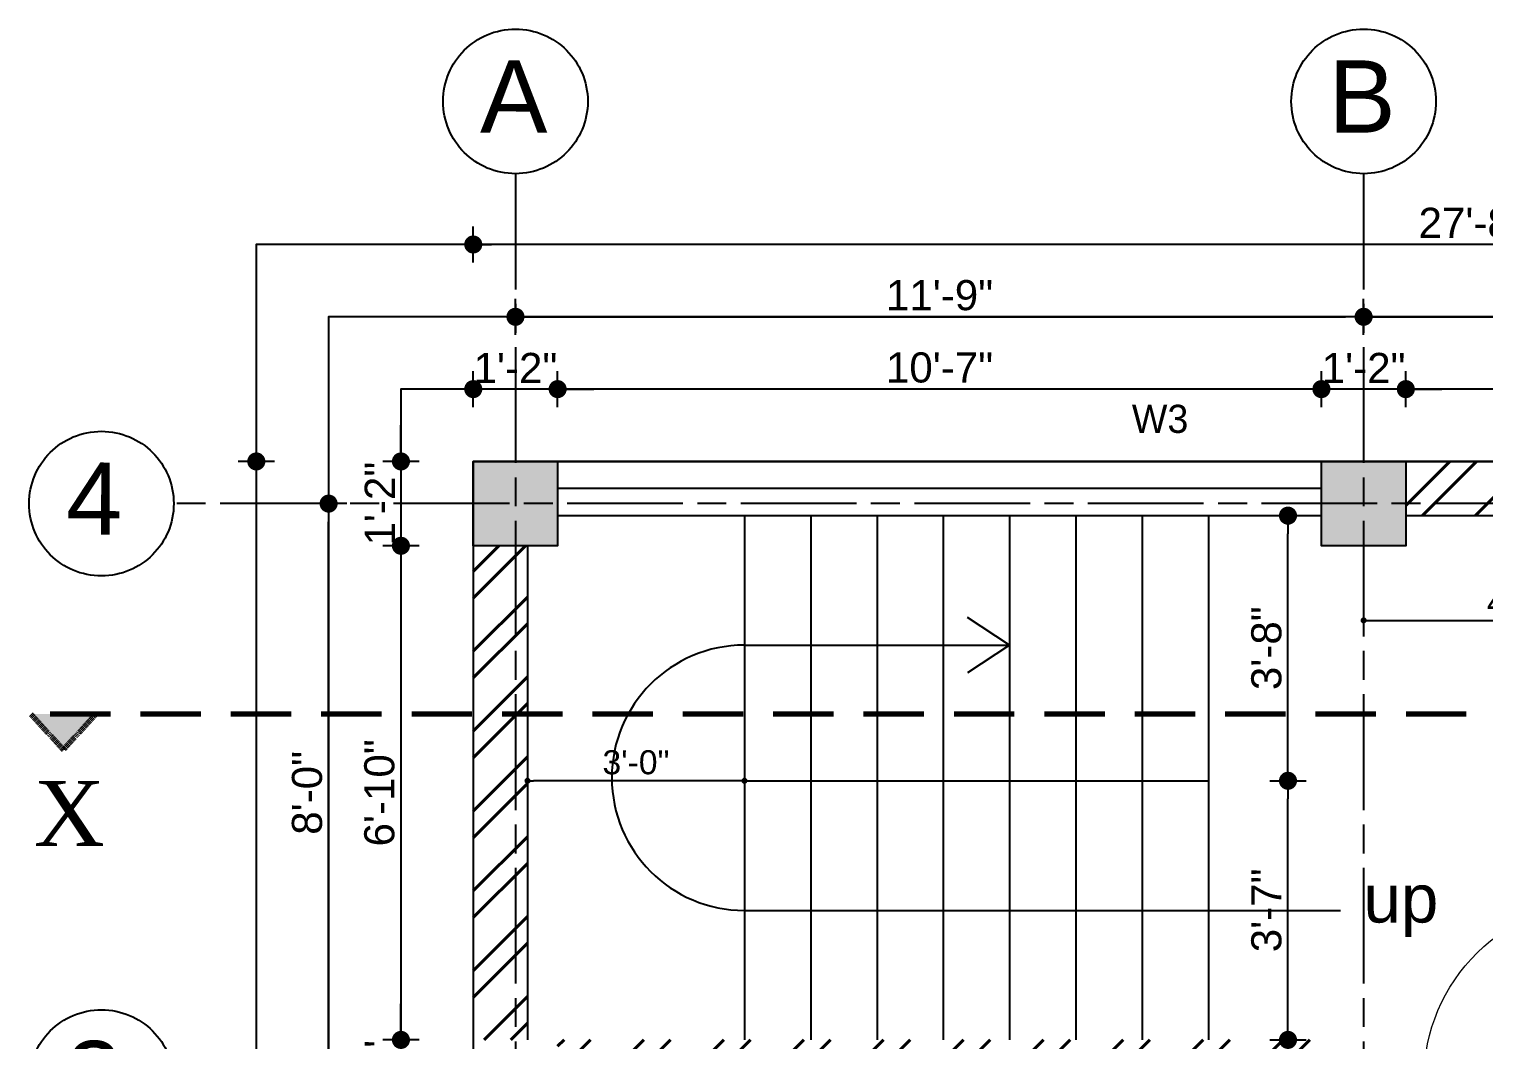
# Model space of a CAD drawing. Header units: inches. Extents: x 115570 to 265311, y 61168 to 314550.
# Drawn here: x 143746.1 to 143987.5, y 71584.3 to 71752 of the extents above; entities that cross this region are included whole.
import ezdxf

# ---------------------------------------------------------------- set-up
doc = ezdxf.new("R2010")
doc.units = ezdxf.units.IN
doc.header["$MEASUREMENT"] = 0
for name, pattern in [('ACAD_ISO08W100', [36, 24, -3, 6, -3]), ('CHAIN', [0.3543, 0.2362, -0.0295, 0.0591, -0.0295]), ('DASHED', [0.75, 0.5, -0.25])]:
    doc.linetypes.add(name, pattern=pattern)
doc.layers.get('0').update_dxf_attribs({"lineweight": 25})
for name, color, linetype, lineweight in [('0 wall', 7, 'Continuous', 40), ('hatch', 9, 'Continuous', 9), ('Section Line (ISO)', 7, 'CHAIN', 70)]:
    doc.layers.add(name, color=color, linetype=linetype, lineweight=lineweight)
doc.layers.add('0_center line', color=4, linetype='ACAD_ISO08W100', transparency=0.5)
doc.layers.add('doors and windows', color=240, linetype='Continuous')
doc.styles.add('arial.', font='arial.ttf')
doc.styles.add('bimal', font='comic.ttf')
doc.styles.get("Standard").update_dxf_attribs({"font": 'arial.ttf'})
doc.dimstyles.new('boundary wall dimension line', dxfattribs={"dimscale": 0, "dimtxt": 4, "dimasz": 1, "dimexe": 0.5, "dimexo": 3, "dimgap": 1, "dimtad": 1, "dimdec": 0, "dimrnd": 0.25, "dimzin": 3, "dimdsep": 46, "dimlunit": 4, "dimtxsty": 'arial.', "dimblk": 'DOT', "dimcen": 3, "dimdle": 6, "dimclrd": 4, "dimclre": 256, "dimclrt": 7, "dimazin": 0, "dimtfac": 1, "dimtdec": 0, "dimtix": 1, "dimtmove": 2, "dimatfit": 3, "dimfxl": 3, "dimfxlon": 1, "dimtolj": 1, "dimtzin": 0, "dimlwd": -1, "dimlwe": -1, "dimarcsym": 0})
doc.dimstyles.new('interior dimension', dxfattribs={"dimscale": 0, "dimtxt": 5, "dimasz": 3, "dimexe": 3, "dimexo": 3, "dimgap": 1, "dimtad": 1, "dimdec": 0, "dimrnd": 0.25, "dimzin": 3, "dimdsep": 46, "dimlunit": 4, "dimtxsty": 'arial.', "dimblk": 'DOT', "dimcen": 3, "dimdle": 6, "dimclrd": 4, "dimclre": 256, "dimclrt": 7, "dimazin": 0, "dimtfac": 1, "dimtdec": 0, "dimtix": 1, "dimtmove": 2, "dimatfit": 3, "dimfxl": 3, "dimfxlon": 1, "dimtolj": 1, "dimtzin": 0, "dimlwd": -1, "dimlwe": -1, "dimarcsym": 0})
pattern_1 = [(45, (36566.245, 36904.559), (-6.6291261, 6.6291261), []), (45, (36570.664, 36904.559), (-6.6291261, 6.6291261), [])]

# ---------------------------------------------------------------- blocks, each defined once
blk = doc.blocks.new('_Dot')
at = {"color": 0, "linetype": 'ByBlock', "lineweight": -2}
blk.add_line((-0.5, 0), (-1, 0), dxfattribs=at)
at = {"color": 0, "linetype": 'ByBlock', "const_width": 0.5}
blk.add_lwpolyline([(-0.25, 0, 1), (0.25, 0, 1)], format="xyb", close=True, dxfattribs=at)
blk = doc.blocks.new('*D170')
at = {"transparency": 16777216}
for p, q in [((143952.01, 71627.26), (143958.01, 71627.26)), ((143952.01, 71584.26), (143958.01, 71584.26))]:
    blk.add_line(p, q, dxfattribs=at)
at = {"color": 4, "transparency": 16777216}
blk.add_line((143955.01, 71587.26), (143955.01, 71624.26), dxfattribs=at)
at = {"layer": 'Defpoints', "color": 0, "transparency": 16777216}
for p in [(143941.82, 71627.26), (143955.01, 71627.26), (143941.82, 71584.26)]:
    blk.add_point(p, dxfattribs=at)
at = {"color": 4, "transparency": 16777216, "xscale": 3, "yscale": 3, "zscale": 3}
for p, rotation in [((143955.01, 71627.26), 90), ((143955.01, 71584.26), 270)]:
    blk.add_blockref('_Dot', p, dxfattribs=dict(at, rotation=rotation))
at = {"color": 7, "transparency": 16777216, "insert": (143951.45, 71605.76), "char_height": 5, "attachment_point": 5, "rotation": 90, "style": 'arial.'}
blk.add_mtext('\\A1;3\'-7"', dxfattribs=at)
blk = doc.blocks.new('*D171')
at = {"transparency": 16777216}
for p, q in [((143952.01, 71671.26), (143958.01, 71671.26)), ((143952.01, 71627.26), (143958.01, 71627.26))]:
    blk.add_line(p, q, dxfattribs=at)
at = {"color": 4, "transparency": 16777216}
blk.add_line((143955.01, 71630.26), (143955.01, 71668.26), dxfattribs=at)
at = {"layer": 'Defpoints', "color": 0, "transparency": 16777216}
for p in [(143941.82, 71671.26), (143955.01, 71671.26), (143941.82, 71627.26)]:
    blk.add_point(p, dxfattribs=at)
at = {"color": 4, "transparency": 16777216, "xscale": 3, "yscale": 3, "zscale": 3}
for p, rotation in [((143955.01, 71671.26), 90), ((143955.01, 71627.26), 270)]:
    blk.add_blockref('_Dot', p, dxfattribs=dict(at, rotation=rotation))
at = {"color": 7, "transparency": 16777216, "insert": (143951.45, 71649.26), "char_height": 5, "attachment_point": 5, "rotation": 90, "style": 'arial.'}
blk.add_mtext('\\A1;3\'-8"', dxfattribs=at)
blk = doc.blocks.new('d2')
at = {"layer": '0 wall'}
for p, q in [((0, 4), (0, 0)), ((30, 0), (30, 4))]:
    blk.add_line(p, q, dxfattribs=at)
at = {"layer": 'hatch', "color": 8}
for p, q in [((2.5, 4), (2.5, 27.25)), ((3, 2.75), (3, 27.25)), ((2.5, 4), (0, 4)), ((0.5, 3.5), (0, 3.5)), ((0.5, 4), (0.5, 3.5)), ((2.5, 4), (2.5, 2.75)), ((3, 2.75), (2.5, 2.75)), ((3, 2.75), (3, 1.25)), ((27, 2.75), (27.5, 2.75)), ((27, 2.75), (27, 1.25)), ((27.5, 4), (27.5, 2.75)), ((27.5, 4), (30, 4)), ((29.5, 4), (29.5, 3.5)), ((29.5, 3.5), (30, 3.5)), ((0.5, 0.5), (0, 0.5)), ((0.5, 0.5), (0.5, 0)), ((2.5, 0), (0.5, 0)), ((2.5, 0), (3, 1.25)), ((27.5, 0), (27, 1.25)), ((27.5, 0), (29.5, 0)), ((29.5, 0.5), (30, 0.5)), ((29.5, 0.5), (29.5, 0))]:
    blk.add_line(p, q, dxfattribs=at)
blk.add_arc((2.91, 2.66), 24.59, 0.2201, 90.9446, dxfattribs=at)
blk = doc.blocks.new('*D203')
at = {"transparency": 16777216}
for p, q in [((143974.56, 71689.26), (143974.56, 71695.26)), ((144031.94, 71689.26), (144031.94, 71695.26))]:
    blk.add_line(p, q, dxfattribs=at)
at = {"color": 4, "transparency": 16777216}
blk.add_line((144028.94, 71692.26), (143977.56, 71692.26), dxfattribs=at)
at = {"layer": 'Defpoints', "color": 0, "transparency": 16777216}
for p in [(143974.56, 71692.26), (143974.56, 71680.26), (144031.94, 71680.26)]:
    blk.add_point(p, dxfattribs=at)
at = {"color": 4, "transparency": 16777216, "xscale": 3, "yscale": 3, "zscale": 3, "rotation": 180}
blk.add_blockref('_Dot', (143974.56, 71692.26), dxfattribs=at)
at = {"color": 4, "transparency": 16777216, "xscale": 3, "yscale": 3, "zscale": 3}
blk.add_blockref('_Dot', (144031.94, 71692.26), dxfattribs=at)
at = {"color": 7, "transparency": 16777216, "insert": (144003.25, 71695.82), "char_height": 5, "attachment_point": 5, "style": 'arial.'}
blk.add_mtext('\\A1;4\'-9"', dxfattribs=at)
blk = doc.blocks.new('*D204')
at = {"transparency": 16777216}
for p, q in [((143960.56, 71689.26), (143960.56, 71695.26)), ((143974.56, 71689.26), (143974.56, 71695.26))]:
    blk.add_line(p, q, dxfattribs=at)
at = {"color": 4, "transparency": 16777216}
for p, q in [((143957.56, 71692.26), (143954.56, 71692.26)), ((143974.56, 71692.26), (143960.56, 71692.26)), ((143977.56, 71692.26), (143980.56, 71692.26))]:
    blk.add_line(p, q, dxfattribs=at)
at = {"layer": 'Defpoints', "color": 0, "transparency": 16777216}
for p in [(143960.56, 71692.26), (143960.56, 71680.26), (143974.56, 71680.26)]:
    blk.add_point(p, dxfattribs=at)
at = {"color": 4, "transparency": 16777216, "xscale": 3, "yscale": 3, "zscale": 3}
blk.add_blockref('_Dot', (143960.56, 71692.26), dxfattribs=at)
at = {"color": 4, "transparency": 16777216, "xscale": 3, "yscale": 3, "zscale": 3, "rotation": 180}
blk.add_blockref('_Dot', (143974.56, 71692.26), dxfattribs=at)
at = {"color": 7, "transparency": 16777216, "insert": (143967.56, 71695.77), "char_height": 5, "attachment_point": 5, "style": 'arial.'}
blk.add_mtext('\\A1;1\'-2"', dxfattribs=at)
blk = doc.blocks.new('*D205')
at = {"transparency": 16777216}
for p, q in [((143833.82, 71689.26), (143833.82, 71695.26)), ((143960.56, 71689.26), (143960.56, 71695.26))]:
    blk.add_line(p, q, dxfattribs=at)
at = {"color": 4, "transparency": 16777216}
blk.add_line((143957.56, 71692.26), (143836.82, 71692.26), dxfattribs=at)
at = {"layer": 'Defpoints', "color": 0, "transparency": 16777216}
for p in [(143833.82, 71692.26), (143833.82, 71680.26), (143960.56, 71680.26)]:
    blk.add_point(p, dxfattribs=at)
at = {"color": 4, "transparency": 16777216, "xscale": 3, "yscale": 3, "zscale": 3, "rotation": 180}
blk.add_blockref('_Dot', (143833.82, 71692.26), dxfattribs=at)
at = {"color": 4, "transparency": 16777216, "xscale": 3, "yscale": 3, "zscale": 3}
blk.add_blockref('_Dot', (143960.56, 71692.26), dxfattribs=at)
at = {"color": 7, "transparency": 16777216, "insert": (143897.19, 71695.82), "char_height": 5, "attachment_point": 5, "style": 'arial.'}
blk.add_mtext('\\A1;10\'-7"', dxfattribs=at)
blk = doc.blocks.new('*D206')
at = {"transparency": 16777216}
for p, q in [((143819.82, 71689.26), (143819.82, 71695.26)), ((143833.82, 71689.26), (143833.82, 71695.26))]:
    blk.add_line(p, q, dxfattribs=at)
at = {"color": 4, "transparency": 16777216}
for p, q in [((143816.82, 71692.26), (143813.82, 71692.26)), ((143833.82, 71692.26), (143819.82, 71692.26)), ((143836.82, 71692.26), (143839.82, 71692.26))]:
    blk.add_line(p, q, dxfattribs=at)
at = {"layer": 'Defpoints', "color": 0, "transparency": 16777216}
for p in [(143819.82, 71692.26), (143819.82, 71680.26), (143833.82, 71680.26)]:
    blk.add_point(p, dxfattribs=at)
at = {"color": 4, "transparency": 16777216, "xscale": 3, "yscale": 3, "zscale": 3}
blk.add_blockref('_Dot', (143819.82, 71692.26), dxfattribs=at)
at = {"color": 4, "transparency": 16777216, "xscale": 3, "yscale": 3, "zscale": 3, "rotation": 180}
blk.add_blockref('_Dot', (143833.82, 71692.26), dxfattribs=at)
at = {"color": 7, "transparency": 16777216, "insert": (143826.82, 71695.77), "char_height": 5, "attachment_point": 5, "style": 'arial.'}
blk.add_mtext('\\A1;1\'-2"', dxfattribs=at)
blk = doc.blocks.new('*D207')
at = {"transparency": 16777216}
for p, q in [((143826.82, 71701.26), (143826.82, 71707.26)), ((143967.56, 71701.26), (143967.56, 71707.26))]:
    blk.add_line(p, q, dxfattribs=at)
at = {"color": 4, "transparency": 16777216}
blk.add_line((143829.82, 71704.26), (143964.56, 71704.26), dxfattribs=at)
at = {"layer": 'Defpoints', "color": 0, "transparency": 16777216}
for p in [(143967.56, 71704.26), (143826.82, 71680.26), (143967.56, 71680.26)]:
    blk.add_point(p, dxfattribs=at)
at = {"color": 4, "transparency": 16777216, "xscale": 3, "yscale": 3, "zscale": 3, "rotation": 180}
blk.add_blockref('_Dot', (143826.82, 71704.26), dxfattribs=at)
at = {"color": 4, "transparency": 16777216, "xscale": 3, "yscale": 3, "zscale": 3}
blk.add_blockref('_Dot', (143967.56, 71704.26), dxfattribs=at)
at = {"color": 7, "transparency": 16777216, "insert": (143897.19, 71707.82), "char_height": 5, "attachment_point": 5, "style": 'arial.'}
blk.add_mtext('\\A1;11\'-9"', dxfattribs=at)
blk = doc.blocks.new('*D208')
at = {"transparency": 16777216}
for p, q in [((143967.56, 71701.26), (143967.56, 71707.26)), ((144108.31, 71701.26), (144108.31, 71707.26))]:
    blk.add_line(p, q, dxfattribs=at)
at = {"color": 4, "transparency": 16777216}
blk.add_line((143970.56, 71704.26), (144105.31, 71704.26), dxfattribs=at)
at = {"layer": 'Defpoints', "color": 0, "transparency": 16777216}
for p in [(144108.31, 71704.26), (143967.56, 71680.26), (144108.31, 71680.26)]:
    blk.add_point(p, dxfattribs=at)
at = {"color": 4, "transparency": 16777216, "xscale": 3, "yscale": 3, "zscale": 3, "rotation": 180}
blk.add_blockref('_Dot', (143967.56, 71704.26), dxfattribs=at)
at = {"color": 4, "transparency": 16777216, "xscale": 3, "yscale": 3, "zscale": 3}
blk.add_blockref('_Dot', (144108.31, 71704.26), dxfattribs=at)
at = {"color": 7, "transparency": 16777216, "insert": (144037.94, 71707.82), "char_height": 5, "attachment_point": 5, "style": 'arial.'}
blk.add_mtext('\\A1;11\'-9"', dxfattribs=at)
blk = doc.blocks.new('*D209')
at = {"transparency": 16777216}
for p, q in [((143819.82, 71713.26), (143819.82, 71719.26)), ((144151.31, 71713.26), (144151.31, 71719.26))]:
    blk.add_line(p, q, dxfattribs=at)
at = {"color": 4, "transparency": 16777216}
blk.add_line((144148.31, 71716.26), (143822.82, 71716.26), dxfattribs=at)
at = {"layer": 'Defpoints', "color": 0, "transparency": 16777216}
for p in [(143819.82, 71716.26), (143819.82, 71680.26), (144151.31, 71680.26)]:
    blk.add_point(p, dxfattribs=at)
at = {"color": 4, "transparency": 16777216, "xscale": 3, "yscale": 3, "zscale": 3, "rotation": 180}
blk.add_blockref('_Dot', (143819.82, 71716.26), dxfattribs=at)
at = {"color": 4, "transparency": 16777216, "xscale": 3, "yscale": 3, "zscale": 3}
blk.add_blockref('_Dot', (144151.31, 71716.26), dxfattribs=at)
at = {"color": 7, "transparency": 16777216, "insert": (143985.57, 71719.82), "char_height": 5, "attachment_point": 5, "style": 'arial.'}
blk.add_mtext('\\A1;27\'-8"', dxfattribs=at)
blk = doc.blocks.new('*D210')
at = {"color": 4, "transparency": 16777216}
for p, q in [((143807.82, 71683.26), (143807.82, 71686.26)), ((143807.82, 71680.26), (143807.82, 71666.26)), ((143807.82, 71663.26), (143807.82, 71660.26))]:
    blk.add_line(p, q, dxfattribs=at)
at = {"transparency": 16777216}
for p, q in [((143810.82, 71680.26), (143804.82, 71680.26)), ((143810.82, 71666.26), (143804.82, 71666.26))]:
    blk.add_line(p, q, dxfattribs=at)
at = {"layer": 'Defpoints', "color": 0, "transparency": 16777216}
for p in [(143819.82, 71680.26), (143807.82, 71666.26), (143819.82, 71666.26)]:
    blk.add_point(p, dxfattribs=at)
at = {"color": 4, "transparency": 16777216, "xscale": 3, "yscale": 3, "zscale": 3}
for p, rotation in [((143807.82, 71680.26), 270), ((143807.82, 71666.26), 90)]:
    blk.add_blockref('_Dot', p, dxfattribs=dict(at, rotation=rotation))
at = {"color": 7, "transparency": 16777216, "insert": (143804.31, 71673.26), "char_height": 5, "attachment_point": 5, "rotation": 90, "style": 'arial.'}
blk.add_mtext('\\A1;1\'-2"', dxfattribs=at)
blk = doc.blocks.new('*D211')
at = {"transparency": 16777216}
for p, q in [((143810.82, 71666.26), (143804.82, 71666.26)), ((143810.82, 71584.26), (143804.82, 71584.26))]:
    blk.add_line(p, q, dxfattribs=at)
at = {"color": 4, "transparency": 16777216}
blk.add_line((143807.82, 71663.26), (143807.82, 71587.26), dxfattribs=at)
at = {"layer": 'Defpoints', "color": 0, "transparency": 16777216}
for p in [(143819.82, 71666.26), (143807.82, 71584.26), (143819.82, 71584.26)]:
    blk.add_point(p, dxfattribs=at)
at = {"color": 4, "transparency": 16777216, "xscale": 3, "yscale": 3, "zscale": 3}
for p, rotation in [((143807.82, 71666.26), 90), ((143807.82, 71584.26), 270)]:
    blk.add_blockref('_Dot', p, dxfattribs=dict(at, rotation=rotation))
at = {"color": 7, "transparency": 16777216, "insert": (143804.26, 71625.26), "char_height": 5, "attachment_point": 5, "rotation": 90, "style": 'arial.'}
blk.add_mtext('\\A1;6\'-10"', dxfattribs=at)
blk = doc.blocks.new('*D212')
at = {"color": 4, "transparency": 16777216}
for p, q in [((143807.82, 71587.26), (143807.82, 71590.26)), ((143807.82, 71584.26), (143807.82, 71570.26)), ((143807.82, 71567.26), (143807.82, 71564.26))]:
    blk.add_line(p, q, dxfattribs=at)
at = {"transparency": 16777216}
for p, q in [((143810.82, 71584.26), (143804.82, 71584.26)), ((143810.82, 71570.26), (143804.82, 71570.26))]:
    blk.add_line(p, q, dxfattribs=at)
at = {"layer": 'Defpoints', "color": 0, "transparency": 16777216}
for p in [(143819.82, 71584.26), (143807.82, 71570.26), (143819.82, 71570.26)]:
    blk.add_point(p, dxfattribs=at)
at = {"color": 4, "transparency": 16777216, "xscale": 3, "yscale": 3, "zscale": 3}
for p, rotation in [((143807.82, 71584.26), 270), ((143807.82, 71570.26), 90)]:
    blk.add_blockref('_Dot', p, dxfattribs=dict(at, rotation=rotation))
at = {"color": 7, "transparency": 16777216, "insert": (143804.31, 71577.26), "char_height": 5, "attachment_point": 5, "rotation": 90, "style": 'arial.'}
blk.add_mtext('\\A1;1\'-2"', dxfattribs=at)
blk = doc.blocks.new('*D219')
at = {"transparency": 16777216}
for p, q in [((143798.82, 71673.26), (143792.82, 71673.26)), ((143798.82, 71577.26), (143792.82, 71577.26))]:
    blk.add_line(p, q, dxfattribs=at)
at = {"color": 4, "transparency": 16777216}
blk.add_line((143795.82, 71580.26), (143795.82, 71670.26), dxfattribs=at)
at = {"layer": 'Defpoints', "color": 0, "transparency": 16777216}
for p in [(143795.82, 71673.26), (143819.82, 71673.26), (143819.82, 71577.26)]:
    blk.add_point(p, dxfattribs=at)
at = {"color": 4, "transparency": 16777216, "xscale": 3, "yscale": 3, "zscale": 3}
for p, rotation in [((143795.82, 71673.26), 90), ((143795.82, 71577.26), 270)]:
    blk.add_blockref('_Dot', p, dxfattribs=dict(at, rotation=rotation))
at = {"color": 7, "transparency": 16777216, "insert": (143792.26, 71625.26), "char_height": 5, "attachment_point": 5, "rotation": 90, "style": 'arial.'}
blk.add_mtext('\\A1;8\'-0"', dxfattribs=at)
blk = doc.blocks.new('*D220')
at = {"transparency": 16777216}
for p, q in [((143786.82, 71680.26), (143780.82, 71680.26)), ((143786.82, 71350.93), (143780.82, 71350.93))]:
    blk.add_line(p, q, dxfattribs=at)
at = {"color": 4, "transparency": 16777216}
blk.add_line((143783.82, 71677.26), (143783.82, 71353.93), dxfattribs=at)
at = {"layer": 'Defpoints', "color": 0, "transparency": 16777216}
for p in [(143819.82, 71680.26), (143783.82, 71350.93), (143819.82, 71350.93)]:
    blk.add_point(p, dxfattribs=at)
at = {"color": 4, "transparency": 16777216, "xscale": 3, "yscale": 3, "zscale": 3}
for p, rotation in [((143783.82, 71680.26), 90), ((143783.82, 71350.93), 270)]:
    blk.add_blockref('_Dot', p, dxfattribs=dict(at, rotation=rotation))
at = {"color": 7, "transparency": 16777216, "insert": (143780.26, 71515.59), "char_height": 5, "attachment_point": 5, "rotation": 90, "style": 'arial.'}
blk.add_mtext('\\A1;27\'-5"', dxfattribs=at)
blk = doc.blocks.new('*D309')
at = {"transparency": 16777216}
for p, q in [((143828.82, 71627.26), (143828.82, 71627.76)), ((143864.82, 71627.26), (143864.82, 71627.76))]:
    blk.add_line(p, q, dxfattribs=at)
at = {"color": 4, "transparency": 16777216}
blk.add_line((143863.82, 71627.26), (143829.82, 71627.26), dxfattribs=at)
at = {"layer": 'Defpoints', "color": 0, "transparency": 16777216}
for p in [(143828.82, 71627.26), (143828.82, 71627.26), (143864.82, 71627.26)]:
    blk.add_point(p, dxfattribs=at)
at = {"color": 4, "transparency": 16777216, "rotation": 180}
blk.add_blockref('_Dot', (143828.82, 71627.26), dxfattribs=at)
at = {"color": 4, "transparency": 16777216}
blk.add_blockref('_Dot', (143864.82, 71627.26), dxfattribs=at)
at = {"color": 7, "transparency": 16777216, "insert": (143846.82, 71630.31), "char_height": 4, "attachment_point": 5, "style": 'arial.'}
blk.add_mtext('\\A1;3\'-0"', dxfattribs=at)
blk = doc.blocks.new('*D455')
at = {"transparency": 16777216}
for p, q in [((143967.56, 71656.88), (143967.56, 71653.38)), ((144019.57, 71656.88), (144019.57, 71653.38))]:
    blk.add_line(p, q, dxfattribs=at)
at = {"color": 4, "transparency": 16777216}
blk.add_line((143968.56, 71653.88), (144018.57, 71653.88), dxfattribs=at)
at = {"layer": 'Defpoints', "color": 0, "transparency": 16777216}
for p in [(143967.56, 71666.26), (144019.57, 71666.26), (144019.57, 71653.88)]:
    blk.add_point(p, dxfattribs=at)
at = {"color": 4, "transparency": 16777216, "rotation": 180}
blk.add_blockref('_Dot', (143967.56, 71653.88), dxfattribs=at)
at = {"color": 4, "transparency": 16777216}
blk.add_blockref('_Dot', (144019.57, 71653.88), dxfattribs=at)
at = {"color": 7, "transparency": 16777216, "insert": (143993.57, 71656.88), "char_height": 4, "attachment_point": 5, "style": 'arial.'}
blk.add_mtext('\\A1;4\'-4"', dxfattribs=at)

msp = doc.modelspace()

# ---------------------------------------------------------------- hatches: boundary and pattern name
h = msp.add_hatch(color=256)
h.dxf.hatch_style = 1
h.paths.add_polyline_path([(143833.82, 71680.26), (143819.82, 71680.26), (143819.82, 71666.26), (143833.82, 71666.26)])
h = msp.add_hatch(color=256)
h.dxf.hatch_style = 1
h.paths.add_polyline_path([(143974.56, 71680.26), (143960.56, 71680.26), (143960.56, 71666.26), (143974.56, 71666.26)])
at = {"ltscale": 10, "transparency": 33554564}
h = msp.add_hatch(color=0, dxfattribs=at)
h.dxf.hatch_style = 1
h.paths.add_polyline_path([(143751.8, 71632.42), (143757.21, 71638.34), (143746.39, 71638.34)])
at = {"layer": '0 wall', "transparency": 33554585}
h = msp.add_hatch(dxfattribs=at)
h.set_pattern_fill('ANSI32', color=256, scale=25)
h.set_pattern_definition(pattern_1)
h.paths.add_polyline_path([(143828.82, 71474.26), (143819.82, 71474.26), (143819.82, 71364.93), (143828.82, 71364.93)])
h.paths.add_polyline_path([(143828.82, 71570.26), (143819.82, 71570.26), (143819.82, 71488.26), (143828.82, 71488.26)])
h.paths.add_polyline_path([(144027.84, 71444.13), (144059.24, 71444.13), (144059.24, 71454.44), (144027.84, 71454.44)], flags=9)
h.paths.add_polyline_path([(143892.49, 71491.7), (143972.26, 71491.7), (143972.26, 71510.42), (143892.49, 71510.42)], flags=9)
h.paths.add_polyline_path([(143907.51, 71464.86), (143918.99, 71464.86), (143918.99, 71476.21), (143907.51, 71476.21)], flags=9)
h.paths.add_polyline_path([(143973.65, 71527.5), (143984.13, 71527.5), (143984.13, 71538.85), (143973.65, 71538.85)], flags=9)
h.paths.add_polyline_path([(143839.97, 71465.55), (143849.42, 71465.55), (143849.42, 71476.89), (143839.97, 71476.89)], flags=9)
h.paths.add_polyline_path([(143961.67, 71550.16), (143972.61, 71550.16), (143972.61, 71561.51), (143961.67, 71561.51)], flags=9)
h.paths.add_polyline_path([(143961.46, 71451.09), (143972.4, 71451.09), (143972.4, 71462.43), (143961.46, 71462.43)], flags=9)
h.paths.add_polyline_path([(143874.69, 71478.7), (143885.64, 71478.7), (143885.64, 71490.05), (143874.69, 71490.05)], flags=9)
h.paths.add_polyline_path([(144005.76, 71671.64), (144018.46, 71671.64), (144018.46, 71682.99), (144005.76, 71682.99)], flags=9)
h.paths.add_polyline_path([(143964.81, 71599.37), (143981.24, 71599.37), (143981.24, 71615.86), (143964.81, 71615.86)], flags=9)
at = {"layer": '0 wall', "transparency": 33554625}
h = msp.add_hatch(dxfattribs=at)
h.set_pattern_fill('ANSI32', color=256, scale=25)
h.set_pattern_definition([(45, (35861.534, 36904.559), (-6.6291261, 6.6291261), []), (45, (35865.954, 36904.559), (-6.6291261, 6.6291261), [])])
h.paths.add_polyline_path([(144015.57, 71680.26), (143974.56, 71680.26), (143974.56, 71671.26), (144015.57, 71671.26)])
at = {"layer": '0 wall', "transparency": 33554585}
h = msp.add_hatch(dxfattribs=at)
h.set_pattern_fill('ANSI32', color=256, scale=25)
h.set_pattern_definition(pattern_1)
h.paths.add_polyline_path([(143828.82, 71666.26), (143819.82, 71666.26), (143819.82, 71584.26), (143828.82, 71584.26)])
h.paths.add_polyline_path([(143960.57, 71584.26), (143833.82, 71584.26), (143833.82, 71575.26), (143960.57, 71575.26)])

# ---------------------------------------------------------------- linework, layer by layer
for p, q in [((143833.82, 71680.26), (143960.56, 71680.26)), ((143974.56, 71680.26), (144101.31, 71680.26)), ((143833.82, 71671.26), (143960.56, 71671.26)), ((143864.82, 71671.26), (143864.82, 71584.26)), ((143875.82, 71671.26), (143875.82, 71584.26)), ((143886.82, 71671.26), (143886.82, 71584.26)), ((143897.82, 71671.26), (143897.82, 71584.26)), ((143908.82, 71671.26), (143908.82, 71584.26)), ((143919.82, 71671.26), (143919.82, 71584.26)), ((143930.82, 71671.26), (143930.82, 71584.26)), ((143941.82, 71671.26), (143941.82, 71584.26)), ((143974.56, 71671.26), (144015.57, 71671.26)), ((143819.82, 71666.26), (143819.82, 71584.26)), ((143828.82, 71666.26), (143828.82, 71584.26)), ((143908.82, 71649.77), (143901.81, 71654.36)), ((143864.82, 71649.77), (143908.82, 71649.77)), ((143908.82, 71649.77), (143901.81, 71645.19)), ((143864.82, 71627.26), (143941.82, 71627.26)), ((143864.82, 71605.75), (143963.7, 71605.75))]:
    msp.add_line(p, q)
at = {"transparency": 33554508}
for points in [[(143783.82, 71314.93), (144187.31, 71314.93), (144187.31, 71716.26), (143783.82, 71716.26)], [(143795.82, 71326.93), (144175.31, 71326.93), (144175.31, 71704.26), (143795.82, 71704.26)], [(143807.82, 71338.93), (144163.31, 71338.93), (144163.31, 71692.26), (143807.82, 71692.26)]]:
    msp.add_lwpolyline(points, close=True, dxfattribs=at)
for points in [[(143819.82, 71680.26), (143833.82, 71680.26), (143833.82, 71666.26), (143819.82, 71666.26)], [(144151.31, 71680.26), (143819.82, 71680.26), (143819.82, 71350.93), (144151.31, 71350.93)], [(143960.56, 71680.26), (143974.56, 71680.26), (143974.56, 71666.26), (143960.56, 71666.26)]]:
    msp.add_lwpolyline(points, close=True)
msp.add_arc((143864.82, 71627.76), 22.01, 90, 270)
at = {"layer": '0_center line', "ltscale": 0.8, "transparency": 33554559}
for p, q in [((143826.82, 71728.01), (143826.82, 71303.11)), ((143967.56, 71728.01), (143967.56, 71303.11)), ((144200.21, 71673.26), (143770.12, 71673.26))]:
    msp.add_line(p, q, dxfattribs=at)
at = {"layer": '0_center line', "ltscale": 100, "transparency": 33554687}
for centre in [(143826.82, 71740.01), (143967.56, 71740.01), (143758.12, 71673.26), (143758.12, 71577.26)]:
    msp.add_circle(centre, 12, dxfattribs=at)
at = {"layer": 'doors and windows', "transparency": 33554687}
msp.add_line((143960.56, 71675.76), (143833.82, 71675.76), dxfattribs=at)
at = {"layer": 'Section Line (ISO)', "linetype": 'DASHED', "ltscale": 20, "transparency": 33554687}
msp.add_line((144224.6, 71638.34), (143746.39, 71638.34), dxfattribs=at)
at = {"layer": 'Section Line (ISO)', "linetype": 'DASHED', "ltscale": 0.3, "transparency": 33554687}
for p in [(143746.39, 71638.34), (143757.21, 71638.34)]:
    msp.add_line(p, (143751.8, 71632.42), dxfattribs=at)

# ---------------------------------------------------------------- block references
at = {"layer": 'doors and windows', "ltscale": 3, "transparency": 33554687, "xscale": -1.200001117987461, "yscale": 1.200001117987461, "zscale": 1.200001117987461}
msp.add_blockref('d2', (144010.57, 71574.46), dxfattribs=at)

# ---------------------------------------------------------------- texts
at = {"ltscale": 100, "transparency": 33554687, "insert": (143758.7, 71616.45), "char_height": 10.8, "attachment_point": 9}
msp.add_mtext_dynamic_manual_height_columns('{\\fTimes New Roman|b0|i0|c0|p18;X}', width=98.4822, gutter_width=36, heights=[0], dxfattribs=at)
at = {"insert": (143967.53, 71611.74), "char_height": 8, "attachment_point": 1}
msp.add_mtext_dynamic_manual_height_columns('up', width=0.2884, gutter_width=62.31, heights=[0], dxfattribs=at)
at = {"layer": '0_center line', "ltscale": 100, "transparency": 33554687}
for s, p in [('A', (143820.95, 71734.83)), ('B', (143961.69, 71734.83)), ('4', (143752.25, 71668.09)), ('3', (143752.25, 71572.09))]:
    msp.add_text(s, height=12, rotation=359.9287, dxfattribs=at).set_placement(p)
at = {"layer": 'doors and windows', "ltscale": 201, "transparency": 33554687, "insert": (143938.47, 71689.66), "char_height": 4.667, "width": 27.9727, "attachment_point": 3, "style": 'bimal'}
msp.add_mtext('W3', dxfattribs=at)

# ---------------------------------------------------------------- dimensions: what is measured, and where the dimension line sits
for base, p1, p2, dimstyle, picture, middle in [((143819.82, 71716.26), (144151.31, 71680.26), (143819.82, 71680.26), 'interior dimension', '*D209', (143985.57, 71719.82)), ((143967.56, 71704.26), (143826.82, 71680.26), (143967.56, 71680.26), 'interior dimension', '*D207', (143897.19, 71707.82)), ((144108.31, 71704.26), (143967.56, 71680.26), (144108.31, 71680.26), 'interior dimension', '*D208', (144037.94, 71707.82)), ((143819.82, 71692.26), (143833.82, 71680.26), (143819.82, 71680.26), 'interior dimension', '*D206', (143826.82, 71695.77)), ((143833.82, 71692.26), (143960.56, 71680.26), (143833.82, 71680.26), 'interior dimension', '*D205', (143897.19, 71695.82)), ((143960.56, 71692.26), (143974.56, 71680.26), (143960.56, 71680.26), 'interior dimension', '*D204', (143967.56, 71695.77)), ((143974.56, 71692.26), (144031.94, 71680.26), (143974.56, 71680.26), 'interior dimension', '*D203', (144003.25, 71695.82)), ((144019.57, 71653.88), (143967.56, 71666.26), (144019.57, 71666.26), 'boundary wall dimension line', '*D455', (143993.57, 71656.88)), ((143828.82, 71627.26), (143864.82, 71627.26), (143828.82, 71627.26), 'boundary wall dimension line', '*D309', (143846.82, 71630.31))]:
    dim = msp.add_linear_dim(base=base, p1=p1, p2=p2, dimstyle=dimstyle, override={"dimscale": 1})
    dim.commit()
    dim.dimension.update_dxf_attribs({"geometry": picture, "text_midpoint": middle})
for base, p1, p2, picture, middle in [((143807.82, 71666.26), (143819.82, 71680.26), (143819.82, 71666.26), '*D210', (143804.31, 71673.26)), ((143783.82, 71350.93), (143819.82, 71680.26), (143819.82, 71350.93), '*D220', (143780.26, 71515.59)), ((143795.82, 71673.26), (143819.82, 71577.26), (143819.82, 71673.26), '*D219', (143792.26, 71625.26)), ((143955.01, 71671.26), (143941.82, 71627.26), (143941.82, 71671.26), '*D171', (143951.45, 71649.26)), ((143807.82, 71584.26), (143819.82, 71666.26), (143819.82, 71584.26), '*D211', (143804.26, 71625.26)), ((143955.01, 71627.26), (143941.82, 71584.26), (143941.82, 71627.26), '*D170', (143951.45, 71605.76)), ((143807.82, 71570.26), (143819.82, 71584.26), (143819.82, 71570.26), '*D212', (143804.31, 71577.26))]:
    dim = msp.add_linear_dim(base=base, p1=p1, p2=p2, angle=90, dimstyle='interior dimension', override={"dimscale": 1})
    dim.commit()
    dim.dimension.update_dxf_attribs({"geometry": picture, "text_midpoint": middle})

doc.saveas('drawing.dxf')
